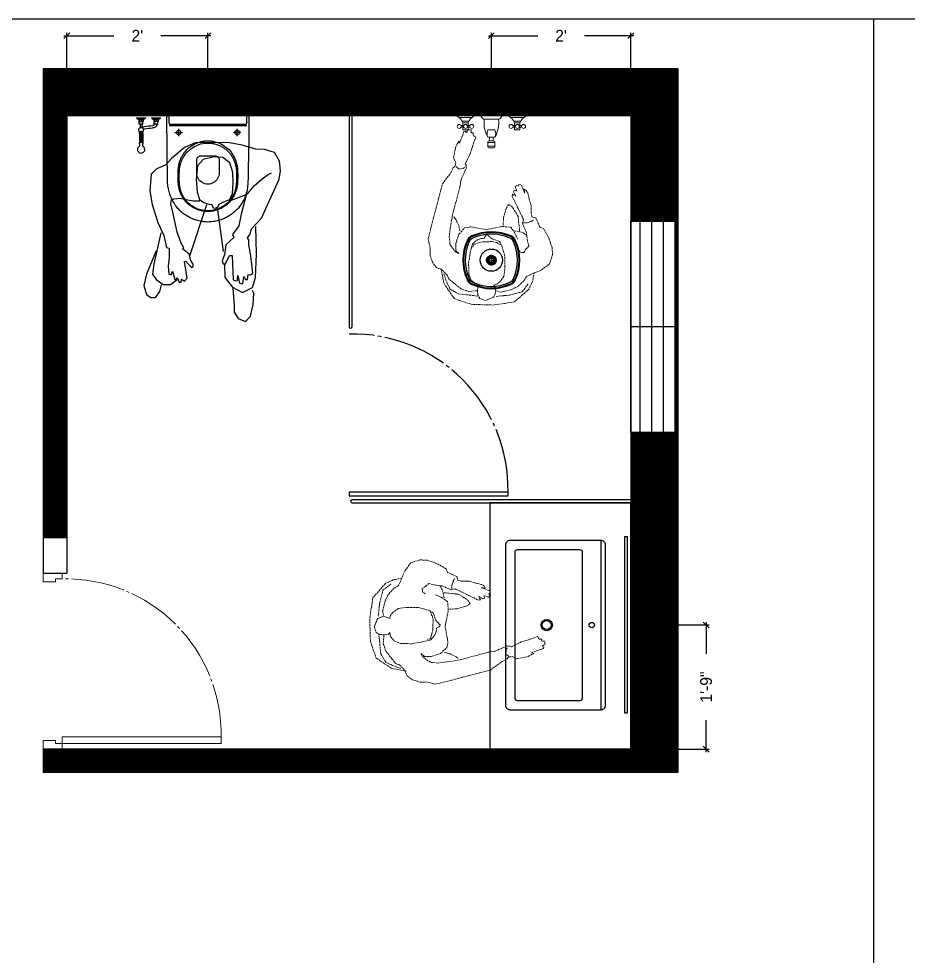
# Model space of a CAD drawing. Header units: inches. Extents: x -10949 to -5554, y -8625 to -6596.
# Drawn here: x -5931.4 to -5779.8, y -7713.1 to -7553.3 of the extents above; entities that cross this region are included whole.
import ezdxf

# ---------------------------------------------------------------- set-up
doc = ezdxf.new("R2010")
doc.units = ezdxf.units.IN
for name, pattern in [('A_Building Bedroom$0$JIS_08_11', [12.8, 11, -0.6, 0.6, -0.6]), ('ACAD_ISO02W100', [15, 12, -3]), ('CENTER2', [1.125, 0.75, -0.125, 0.125, -0.125])]:
    doc.linetypes.add(name, pattern=pattern)
for name, color, linetype, lineweight in [('col.', 31, 'Continuous', 0), ('door', 7, 'Continuous', 13), ('WALL', 23, 'Continuous', 15)]:
    doc.layers.add(name, color=color, linetype=linetype, lineweight=lineweight)
doc.layers.add('Edges', color=7, linetype='Continuous')
doc.layers.add('sanit acces', color=4, linetype='Continuous')
doc.styles.add('RomanS', font='stylu.ttf')
doc.dimstyles.new('SMALL', dxfattribs={"dimtxt": 2, "dimasz": 1, "dimexe": 0.5, "dimexo": 1, "dimgap": 3, "dimtad": 0, "dimdec": 0, "dimzin": 0, "dimdsep": 46, "dimlunit": 4, "dimtxsty": 'RomanS', "dimblk": 'OBLIQUE', "dimcen": 0, "dimdle": 0.5, "dimclrd": 256, "dimclre": 256, "dimclrt": 1, "dimadec": 0, "dimazin": 0, "dimtfac": 1, "dimtdec": 0, "dimtofl": 0, "dimtmove": 0, "dimatfit": 3, "dimfxl": 2, "dimtolj": 1, "dimtzin": 0, "dimlwd": -1, "dimlwe": -1, "dimarcsym": 0})

# ---------------------------------------------------------------- blocks, each defined once
blk = doc.blocks.new('BATHROOM DOOR')
at = {"color": 143, "true_color": 0x7aafdf}
for p, q in [((4588.39, 4503.01), (4587.76, 4503.01)), ((4587.76, 4503.01), (4587.76, 4475.91)), ((4588.39, 4475.91), (4588.39, 4503.01)), ((4587.76, 4475.91), (4588.39, 4475.91))]:
    blk.add_line(p, q, dxfattribs=at)
at = {"color": 143, "linetype": 'A_Building Bedroom$0$JIS_08_11', "true_color": 0x7aafdf}
blk.add_ellipse((4587.31, 4476.51), major_axis=(18.73, 18.73), ratio=1, start_param=0.765576, end_param=2.378789, dxfattribs=at)
blk = doc.blocks.new('D2')
blk.add_lwpolyline([(-1.16, 3.87), (-1.16, 36.39), (-2.52, 36.39), (-2.52, 3.87)], close=True)
for points in [[(-34.26, 2.52), (-34.84, 2.52), (-34.84, 3.87), (-36, 3.87), (-36, 0), (-34.26, 0), (-34.26, 2.52)], [(-1.74, 2.52), (-1.16, 2.52), (-1.16, 3.87), (0, 3.87), (0, 0), (-1.74, 0), (-1.74, 2.52)]]:
    blk.add_lwpolyline(points)
at = {"color": 8, "linetype": 'A_Building Bedroom$0$JIS_08_11'}
blk.add_arc((-3.06, 4.59), 31.78, 88.8643, 181.2946, dxfattribs=at)
blk = doc.blocks.new('R91')
at = {"color": 9, "linetype": 'ByBlock', "true_color": 0xbbbcbf}
for p, q in [((-440.8, 952.5), (-503.2, 916.9)), ((-372.4, 958.5), (-440.8, 952.5)), ((-312.9, 949.5), (-372.4, 958.5)), ((-33.6, 824.8), (-312.9, 949.5)), ((-503.2, 916.9), (-524, 845.6)), ((-339.7, 863.4), (-357.5, 896.1)), ((-524, 845.6), (-526.9, 783.2)), ((-315.9, 827.8), (-339.7, 863.4)), ((-265.4, 771.4), (-315.9, 827.8)), ((40.7, 753.5), (-33.6, 824.8)), ((-526.9, 783.2), (-553.7, 685.2)), ((-208.9, 723.9), (-265.4, 771.4)), ((222, 789.2), (25.9, 783.2)), ((85.3, 741.7), (40.7, 753.5)), ((103.2, 723.9), (85.3, 741.7)), ((233.9, 747.6), (156.7, 732.8)), ((388.5, 780.3), (222, 789.2)), ((358.8, 762.5), (233.9, 747.6)), ((370.7, 744.6), (358.8, 762.5)), ((367.7, 729.8), (370.7, 744.6)), ((459.8, 759.5), (388.5, 780.3)), ((495.5, 688.2), (459.8, 759.5)), ((501.4, 768.4), (480.6, 759.5)), ((581.7, 765.4), (501.4, 768.4)), ((664.9, 744.6), (581.7, 765.4)), ((703.5, 709), (664.9, 744.6)), ((-553.7, 685.2), (-571.5, 596.2)), ((-185.1, 667.4), (-208.9, 723.9)), ((-200, 714.9), (-63.3, 679.3)), ((-63.3, 679.3), (19.9, 661.5)), ((124, 732.8), (103.2, 723.9)), ((156.7, 732.8), (124, 732.8)), ((403.4, 723.9), (367.7, 729.8)), ((382.5, 697.1), (403.4, 709)), ((418.2, 694.2), (382.5, 697.1)), ((403.4, 709), (403.4, 723.9)), ((433.1, 691.2), (418.2, 694.2)), ((430.1, 667.4), (433.1, 691.2)), ((456.9, 616.9), (495.5, 688.2)), ((679.8, 658.5), (703.5, 709)), ((-360.5, 619.9), (-428.9, 599.1)), ((-286.2, 622.9), (-360.5, 619.9)), ((-208.9, 616.9), (-286.2, 622.9)), ((-167.3, 596.2), (-208.9, 616.9)), ((-161.4, 602.1), (-185.1, 667.4)), ((19.9, 661.5), (82.4, 616.9)), ((82.4, 616.9), (103.2, 625.9)), ((103.2, 625.9), (129.9, 599.1)), ((231, 614), (406.3, 622.9)), ((231, 596.2), (231, 614)), ((373.6, 655.6), (430.1, 667.4)), ((409.3, 652.6), (373.6, 655.6)), ((388.5, 563.5), (456.9, 616.9)), ((406.3, 622.9), (412.3, 637.7)), ((412.3, 637.7), (409.3, 652.6)), ((465.8, 619.9), (587.6, 628.8)), ((587.6, 628.8), (635.2, 628.8)), ((635.2, 628.8), (679.8, 658.5)), ((-571.5, 596.2), (-574.5, 358.6)), ((-467.5, 548.6), (-470.5, 486.3)), ((-428.9, 599.1), (-467.5, 548.6)), ((-149.5, 551.6), (-167.3, 596.2)), ((-134.6, 521.9), (-149.5, 551.6)), ((-93, 510), (204.2, 551.6)), ((129.9, 599.1), (156.7, 569.4)), ((156.7, 569.4), (228, 560.5)), ((228, 560.5), (269.6, 542.7)), ((290.4, 566.5), (231, 596.2)), ((269.6, 542.7), (290.4, 551.6)), ((290.4, 551.6), (290.4, 566.5)), ((293.4, 560.5), (388.5, 563.5)), ((-470.5, 486.3), (-452.6, 409.1)), ((-116.8, 516), (-134.6, 521.9)), ((-134.6, 468.5), (-107.9, 480.3)), ((-131.6, 456.6), (-134.6, 468.5)), ((-104.9, 498.2), (-116.8, 516)), ((-107.9, 480.3), (-104.9, 498.2)), ((-452.6, 409.1), (-408.1, 367.5)), ((-167.3, 382.3), (-146.5, 412)), ((-146.5, 412), (-131.6, 456.6)), ((-128.7, 432.8), (236.9, 311.1)), ((-574.5, 358.6), (-538.8, 275.4)), ((-408.1, 367.5), (-312.9, 358.6)), ((-312.9, 358.6), (-220.8, 364.5)), ((-220.8, 364.5), (-167.3, 382.3)), ((-176.2, 242.8), (-158.4, 334.8)), ((-158.4, 334.8), (-158.4, 385.3)), ((293.4, 337.8), (266.6, 320)), ((311.2, 337.8), (293.4, 337.8)), ((317.2, 325.9), (311.2, 337.8)), ((-538.8, 275.4), (-458.6, 183.4)), ((177.5, 269.5), (144.8, 251.7)), ((183.4, 260.6), (177.5, 269.5)), ((222, 308.1), (183.4, 260.6)), ((266.6, 320), (222, 308.1)), ((272.6, 284.3), (317.2, 325.9)), ((275.5, 275.4), (272.6, 284.3)), ((394.4, 293.3), (275.5, 275.4)), ((415.2, 275.4), (394.4, 293.3)), ((400.4, 254.6), (415.2, 275.4)), ((-173.3, 198.2), (-176.2, 242.8)), ((64.5, 222), (-78.1, 192.3)), ((144.8, 251.7), (64.5, 222)), ((343.9, 189.3), (403.4, 207.1)), ((388.5, 222), (421.2, 236.8)), ((406.3, 216), (388.5, 222)), ((421.2, 251.7), (400.4, 254.6)), ((403.4, 207.1), (406.3, 216)), ((406.3, 222), (442, 174.5)), ((421.2, 236.8), (421.2, 251.7)), ((-458.6, 183.4), (-414, 141.8)), ((-414, 141.8), (-384.3, 73.5)), ((-164.3, 183.4), (-173.3, 198.2)), ((-137.6, 177.4), (-164.3, 183.4)), ((-78.1, 192.3), (-137.6, 177.4)), ((88.3, 127), (174.5, 147.7)), ((174.5, 147.7), (180.4, 165.6)), ((180.4, 165.6), (245.8, 165.6)), ((245.8, 165.6), (308.2, 159.6)), ((308.2, 159.6), (364.7, 162.6)), ((370.7, 180.4), (343.9, 189.3)), ((364.7, 162.6), (370.7, 180.4)), ((442, 174.5), (442, 124)), ((-384.3, 73.5), (-348.6, 37.9)), ((-131.6, 43.8), (-3.8, 85.4)), ((-3.8, 85.4), (88.3, 127)), ((177.5, 85.4), (70.5, 109.1)), ((293.4, 58.7), (177.5, 85.4)), ((198.3, 73.5), (364.7, 5.2)), ((409.3, 79.4), (364.7, 49.7)), ((442, 124), (409.3, 79.4)), ((489.5, 100.2), (442, 112.1)), ((531.2, 67.6), (489.5, 100.2)), ((531.2, 34.9), (531.2, 67.6)), ((-348.6, 37.9), (-229.7, 29)), ((-229.7, 29), (-131.6, 43.8)), ((364.7, 49.7), (293.4, 58.7)), ((364.7, 5.2), (445, -15.6)), ((445, -15.6), (510.3, 5.2)), ((510.3, 5.2), (531.2, 34.9))]:
    blk.add_line(p, q, dxfattribs=at)
blk = doc.blocks.new('R95')
at = {"color": 0, "linetype": 'ByBlock'}
for p, q in [((-98.8, 714.9), (-136, 663.4)), ((-45.2, 731.4), (-98.8, 714.9)), ((-3.9, 729.4), (-45.2, 731.4)), ((49.7, 710.8), (-3.9, 729.4)), ((105.4, 679.9), (49.7, 710.8)), ((-136, 663.4), (-154.5, 616)), ((113.7, 659.3), (105.4, 679.9)), ((167.3, 634.6), (113.7, 659.3)), ((-199.9, 616), (-245.3, 595.4)), ((-148.3, 626.3), (-199.9, 616)), ((-154.5, 616), (-171, 581)), ((138.4, 585.1), (146.7, 607.8)), ((146.7, 607.8), (154.9, 624.2)), ((173.5, 611.9), (167.3, 634.6)), ((202.4, 607.8), (173.5, 611.9)), ((239.5, 607.8), (202.4, 607.8)), ((282.8, 595.4), (239.5, 607.8)), ((-245.3, 595.4), (-317.5, 512.9)), ((-278.3, 484.1), (-259.7, 556.2)), ((-259.7, 556.2), (-214.3, 591.3)), ((-195.8, 566.5), (-228.8, 531.5)), ((-171, 581), (-195.8, 566.5)), ((-32.8, 566.5), (-12.2, 578.9)), ((-30.7, 545.9), (-32.8, 566.5)), ((-16.3, 535.6), (-30.7, 545.9)), ((-12.2, 578.9), (4.3, 595.4)), ((4.3, 595.4), (35.3, 587.1)), ((35.3, 587.1), (62.1, 583)), ((62.1, 583), (82.7, 581)), ((82.7, 560.3), (68.3, 581)), ((82.7, 581), (136.4, 558.3)), ((93, 512.9), (82.7, 560.3)), ((91, 541.8), (175.5, 533.6)), ((136.4, 558.3), (157, 564.5)), ((138.4, 564.5), (138.4, 585.1)), ((157, 564.5), (220.9, 533.6)), ((311.7, 589.2), (282.8, 595.4)), ((357.1, 552.1), (309.6, 570.7)), ((309.6, 570.7), (332.3, 568.6)), ((326.1, 578.9), (311.7, 589.2)), ((332.3, 568.6), (326.1, 578.9)), ((359.1, 537.7), (357.1, 552.1)), ((-317.5, 512.9), (-336.1, 391.3)), ((-247.4, 492.3), (-261.8, 434.6)), ((-228.8, 531.5), (-247.4, 492.3)), ((82.7, 512.9), (41.5, 531.5)), ((113.7, 490.3), (82.7, 512.9)), ((117.8, 440.8), (113.7, 490.3)), ((175.5, 533.6), (229.2, 500.6)), ((220.9, 533.6), (293.1, 498.5)), ((229.2, 500.6), (243.6, 480)), ((303.5, 500.6), (293.1, 519.1)), ((293.1, 519.1), (317.9, 506.8)), ((293.1, 498.5), (303.5, 500.6)), ((317.9, 506.8), (328.2, 510.9)), ((328.2, 510.9), (322, 525.3)), ((322, 525.3), (348.8, 515)), ((348.8, 515), (355, 525.3)), ((350.9, 535.6), (359.1, 537.7)), ((355, 525.3), (350.9, 535.6)), ((-286.5, 405.8), (-278.3, 484.1)), ((-261.8, 434.6), (-255.6, 409.9)), ((-169, 451.1), (-202, 428.4)), ((-113.3, 457.3), (-169, 451.1)), ((-59.6, 457.3), (-113.3, 457.3)), ((2.3, 440.8), (-59.6, 457.3)), ((31.1, 426.4), (2.3, 440.8)), ((99.2, 348), (117.8, 440.8)), ((167.3, 449), (124, 447)), ((225.1, 465.5), (167.3, 449)), ((243.6, 480), (225.1, 465.5)), ((-336.1, 391.3), (-331.9, 261.5)), ((-288.6, 393.4), (-301, 368.7)), ((-270, 401.6), (-288.6, 393.4)), ((-251.5, 403.7), (-270, 401.6)), ((-226.7, 397.5), (-251.5, 403.7)), ((-220.5, 393.4), (-226.7, 397.5)), ((-216.4, 409.9), (-220.5, 393.4)), ((-202, 428.4), (-216.4, 409.9)), ((12.6, 432.6), (25, 407.8)), ((25, 407.8), (31.1, 381)), ((31.1, 381), (29.1, 358.4)), ((41.5, 393.4), (31.1, 426.4)), ((49.7, 376.9), (41.5, 393.4)), ((-301, 368.7), (-309.2, 343.9)), ((-309.2, 343.9), (-298.9, 313)), ((29.1, 329.5), (22.9, 304.8)), ((29.1, 358.4), (29.1, 329.5)), ((47.6, 317.1), (49.7, 337.7)), ((62.1, 364.5), (49.7, 376.9)), ((49.7, 337.7), (62.1, 343.9)), ((72.4, 354.2), (62.1, 364.5)), ((62.1, 343.9), (72.4, 354.2)), ((115.7, 259.4), (99.2, 348)), ((-298.9, 313), (-278.3, 300.6)), ((-278.3, 253.2), (-284.5, 300.6)), ((-278.3, 300.6), (-249.4, 298.6)), ((-253.5, 296.5), (-257.7, 249.1)), ((-249.4, 298.6), (-228.8, 300.6)), ((-228.8, 300.6), (-220.5, 313)), ((-220.5, 313), (-214.3, 286.2)), ((-214.3, 286.2), (-191.7, 261.5)), ((14.6, 278), (-1.9, 271.8)), ((22.9, 304.8), (14.6, 278)), ((16.7, 269.7), (37.3, 292.4)), ((37.3, 292.4), (47.6, 317.1)), ((633.5, 288.3), (579.9, 269.7)), ((643.8, 273.8), (633.5, 288.3)), ((658.3, 273.8), (643.8, 273.8)), ((658.3, 261.5), (658.3, 273.8)), ((-331.9, 261.5), (-298.9, 164.6)), ((-272.1, 189.3), (-278.3, 253.2)), ((-257.7, 249.1), (-243.2, 203.8)), ((-191.7, 261.5), (-158.6, 249.1)), ((-158.6, 249.1), (-92.6, 247.1)), ((-92.6, 247.1), (-32.8, 257.4)), ((-32.8, 257.4), (16.7, 269.7)), ((72.4, 191.4), (109.5, 224.4)), ((109.5, 224.4), (115.7, 259.4)), ((456.1, 234.7), (388, 203.8)), ((449.9, 189.3), (452, 218.2)), ((452, 218.2), (460.2, 224.4)), ((472.6, 232.6), (456.1, 234.7)), ((480.9, 228.5), (472.6, 232.6)), ((538.6, 257.4), (480.9, 228.5)), ((579.9, 269.7), (538.6, 257.4)), ((598.4, 195.5), (666.5, 220.3)), ((674.8, 261.5), (658.3, 261.5)), ((660.3, 232.6), (674.8, 245)), ((668.6, 228.5), (660.3, 232.6)), ((666.5, 220.3), (668.6, 228.5)), ((674.8, 245), (674.8, 261.5)), ((-298.9, 164.6), (-210.2, 104.8)), ((-243.2, 139.9), (-272.1, 189.3)), ((-243.2, 203.8), (-208.2, 160.5)), ((-32.8, 174.9), (-39, 191.4)), ((-39, 191.4), (-20.4, 172.8)), ((-10.1, 156.4), (-32.8, 174.9)), ((-20.4, 172.8), (18.8, 172.8)), ((18.8, 172.8), (72.4, 191.4)), ((93, 197.6), (128.1, 189.3)), ((128.1, 189.3), (163.2, 170.8)), ((163.2, 170.8), (175.5, 160.5)), ((346.8, 197.6), (183.8, 154.3)), ((388, 203.8), (346.8, 197.6)), ((464.4, 174.9), (449.9, 189.3)), ((456.1, 158.4), (466.4, 170.8)), ((466.4, 170.8), (487.1, 172.8)), ((487.1, 172.8), (513.9, 160.5)), ((513.9, 160.5), (577.8, 172.8)), ((577.8, 172.8), (610.8, 191.4)), ((610.8, 191.4), (598.4, 195.5)), ((-204, 121.3), (-243.2, 139.9)), ((-208.2, 160.5), (-183.4, 131.6)), ((-156.6, 104.8), (-204, 121.3)), ((-183.4, 131.6), (-164.8, 125.4)), ((-164.8, 125.4), (-133.9, 94.5)), ((14.6, 139.9), (-10.1, 156.4)), ((60, 135.7), (14.6, 139.9)), ((109.5, 141.9), (60, 135.7)), ((183.8, 154.3), (109.5, 141.9)), ((363.3, 96.6), (427.2, 144)), ((427.2, 144), (456.1, 158.4)), ((-210.2, 104.8), (-125.6, 88.3)), ((-133.9, 94.5), (-119.5, 61.5)), ((-119.5, 61.5), (-88.5, 38.9)), ((121.9, 32.7), (363.3, 96.6)), ((-88.5, 38.9), (-45.2, 24.4)), ((-45.2, 24.4), (-8.1, 26.5)), ((-8.1, 26.5), (43.5, 14.1)), ((43.5, 14.1), (121.9, 32.7))]:
    blk.add_line(p, q, dxfattribs=at)
blk = doc.blocks.new('Faucet - Bathroom front')
at = {"color": 250}
for p, q in [((-0.5, 4.25), (0.5, 4.25)), ((0.5, 3.75), (-0.5, 3.75)), ((-0.5, 3), (0.5, 3)), ((-0.25, 3), (-0.25, 3.5)), ((0.25, 3.5), (0.25, 3)), ((-4, 1.625), (-4.25, 1.625)), ((-4, 1.375), (-4.25, 1.375)), ((-3.25, 1.625), (-3, 1.625)), ((-3.25, 1.375), (-3, 1.375)), ((0.5, 2), (-0.5, 2)), ((3.25, 1.625), (3, 1.625)), ((3.25, 1.375), (3, 1.375)), ((4, 1.625), (4.25, 1.625)), ((4, 1.375), (4.25, 1.375)), ((-5, 0), (-2.25, 0)), ((-4.5087, 0.25), (-2.7408, 0.25)), ((-3.1442, 0.75), (-4.0979, 0.75)), ((-1.5, 0), (1.5, 0)), ((-1, 0.5), (1, 0.5)), ((2.25, 0), (5, 0)), ((2.7413, 0.25), (4.5092, 0.25)), ((4.1058, 0.75), (3.1521, 0.75))]:
    blk.add_line(p, q, dxfattribs=at)
for points in [[(-0.5, 3.75), (-0.5, 4.25)], [(-0.25, 4.5), (0.25, 4.5)], [(0.5, 4.25), (0.5, 3.75)], [(0.25, 3.5), (-0.25, 3.5)]]:
    blk.add_lwpolyline(points, dxfattribs=at)
for points in [[(-4, 1), (-4, 2), (-3.25, 2), (-3.25, 1)], [(3.25, 1), (3.25, 2), (4, 2), (4, 1)]]:
    blk.add_lwpolyline(points, close=True, dxfattribs=at)
for centre in [(-4.5, 1.5), (-3.625, 1.5), (-2.75, 1.5), (2.75, 1.5), (3.625, 1.5), (4.5, 1.5)]:
    blk.add_circle(centre, 0.2795, dxfattribs=at)
for centre, radius, start, end in [((-0.2575, 4.2575), 0.2426, 88.22243, 181.7776), ((0.2575, 4.2575), 0.2426, 358.2224, 91.77757), ((3, 1), 4.0311, 150.2551, 187.125), ((0.6413, 2.5), 1.246, 156.3417, 203.6583), ((-0.2575, 3.7425), 0.2426, 178.2224, 271.7776), ((0.2575, 3.7425), 0.2426, 268.2224, 1.777565), ((-3, 1), 4.0311, 352.875, 29.74488), ((-0.6413, 2.5), 1.246, 336.3417, 23.65835), ((-5.375, 1.375), 1.4252, 285.2551, 344.7449), ((-1.875, 1.375), 1.4252, 195.2551, 254.7449), ((-0.7962, -0.2038), 0.7327, 106.1502, 163.8498), ((0.7962, -0.2038), 0.7327, 16.1502, 73.84979), ((1.875, 1.375), 1.4252, 285.2551, 344.7449), ((5.375, 1.375), 1.4252, 195.2551, 254.7449)]:
    blk.add_arc(centre, radius, start, end, dxfattribs=at)
blk = doc.blocks.new('20')
at = {"linetype": 'CENTER2'}
for p, q in [((20336.5, 17141.7), (20296.5, 17141.7)), ((20316.5, 17161.7), (20316.5, 17121.7))]:
    blk.add_line(p, q, dxfattribs=at)
at = {"linetype": 'Continuous'}
for p, q in [((20307.3, 17155.2), (20302.8, 17153.4)), ((20304.5, 17146.2), (20304.5, 17147.5)), ((20304.5, 17146.2), (20304.5, 17137.3)), ((20304.5, 17136), (20304.5, 17137.3)), ((20307.3, 17155.2), (20313.6, 17157.8)), ((20318, 17159.7), (20313.6, 17157.8)), ((20325.8, 17128.3), (20330.3, 17130.1)), ((20328.5, 17147.5), (20328.5, 17146.2)), ((20328.5, 17137.3), (20328.5, 17146.2)), ((20328.5, 17137.3), (20328.5, 17136)), ((20315.1, 17123.8), (20319.5, 17125.7)), ((20319.5, 17125.7), (20325.8, 17128.3))]:
    blk.add_line(p, q, dxfattribs=at)
for radius in [43.2, 18.5, 10.6, 9.32]:
    blk.add_circle((20316.5, 17141.7), radius, dxfattribs=at)
for centre, radius, start, end in [((20316.5, 17068.9), 183.5, 65.7429, 114.2555), ((20316.5, 17070.2), 179.3, 65.9155, 114.0846), ((20316.5, 17073.6), 169.8, 66.0504, 113.9499), ((20389.4, 17141.7), 183.5, 155.7431, 204.2554), ((20388.1, 17141.7), 179.3, 155.9156, 204.0844), ((20384.6, 17141.7), 169.8, 156.0462, 203.9541), ((20250.9, 17207.4), 30.4, 108.64, 161.3731), ((20252.5, 17205.8), 29.5, 107.9494, 162.0514), ((20255.7, 17202.6), 27.4, 107.1836, 162.814), ((20377.4, 17202.6), 27.4, 17.1884, 72.8085), ((20380.6, 17205.8), 29.5, 17.9496, 72.0505), ((20382.3, 17207.5), 30.3, 18.5617, 71.4379), ((20248.5, 17141.7), 169.8, 336.0461, 23.954), ((20245, 17141.7), 179.3, 335.9155, 24.0845), ((20243.7, 17141.7), 183.5, 335.7447, 24.2565), ((20316.5, 17141.7), 18, 136.0565, 268.6411), ((20316.5, 17141.7), 18, 136.0565, 268.9435), ((20316.5, 17141.7), 16.4, 124.5731, 280.4269), ((20308.7, 17149), 7.29, 134.2179, 143.1195), ((20316.5, 17141.7), 18, 88.9435, 136.0565), ((20316.5, 17141.7), 13.3, 25.5438, 154.4562), ((20316.5, 17141.7), 13.3, 205.5438, 334.4562), ((20316.5, 17141.7), 16.4, 304.5731, 100.4269), ((20316.5, 17141.7), 18, 316.0565, 88.9435), ((20317, 17153), 6.74, 81.5149, 91.1477), ((20324.4, 17134.5), 7.29, 314.2179, 323.1195), ((20316.1, 17130.5), 6.74, 261.5141, 271.147), ((20316.5, 17141.7), 18, 268.9435, 316.0565), ((20250.9, 17076.1), 30.4, 198.6493, 251.3514), ((20252.9, 17078.1), 30.1, 198.4913, 251.509), ((20255.7, 17080.9), 27.4, 197.1892, 252.8119), ((20377.4, 17080.9), 27.4, 287.1823, 342.8172), ((20380.7, 17077.6), 29.4, 287.8792, 342.1204), ((20382.3, 17076), 30.3, 288.5612, 341.4243), ((20316.5, 17214.6), 183.5, 245.7453, 294.2564), ((20316.5, 17213.3), 179.3, 245.9156, 294.0845), ((20316.5, 17209.9), 169.8, 246.0502, 293.9498)]:
    blk.add_arc(centre, radius, start, end, dxfattribs=at)
blk = doc.blocks.new('BASIN23')
at = {"color": 252}
blk.add_line((4619.05, 4552.68), (4590.2, 4552.68), dxfattribs=at)
for points in [[(4618.28, 4553.45), (4590.97, 4553.45, 0.414214), (4590.2, 4552.68), (4590.2, 4537.16, 0.414214), (4590.97, 4536.39), (4618.28, 4536.39, 0.414214), (4619.05, 4537.16), (4619.05, 4552.68, 0.414214)], [(4617.07, 4549.53), (4592.18, 4549.53, 0.414214), (4591.79, 4549.14), (4591.79, 4538.37, 0.414214), (4592.18, 4537.98), (4617.07, 4537.98, 0.414214), (4617.46, 4538.37), (4617.46, 4549.14, 0.414214)]]:
    blk.add_lwpolyline(points, format="xyb", close=True, dxfattribs=at)
for centre, radius in [((4604.62, 4551.1), 0.455), ((4604.62, 4543.42), 0.971), ((4604.62, 4543.42), 0.777)]:
    blk.add_circle(centre, radius, dxfattribs=at)
blk = doc.blocks.new('_Oblique')
at = {"color": 0, "linetype": 'ByBlock', "lineweight": -2}
blk.add_line((-0.5, -0.5), (0.5, 0.5), dxfattribs=at)
blk = doc.blocks.new('*D132')
at = {"transparency": 16777216}
for p, q in [((-5923.24, -7568.8), (-5923.24, -7555.66)), ((-5899.18, -7568.8), (-5899.18, -7555.66)), ((-5923.74, -7556.16), (-5915.2, -7556.16)), ((-5898.68, -7556.16), (-5907.22, -7556.16))]:
    blk.add_line(p, q, dxfattribs=at)
at = {"layer": 'Defpoints', "color": 0, "transparency": 16777216}
for p in [(-5899.18, -7556.16), (-5923.24, -7569.8), (-5899.18, -7569.8)]:
    blk.add_point(p, dxfattribs=at)
at = {"transparency": 16777216, "rotation": 180}
blk.add_blockref('_Oblique', (-5923.24, -7556.16), dxfattribs=at)
at = {"transparency": 16777216}
blk.add_blockref('_Oblique', (-5899.18, -7556.16), dxfattribs=at)
at = {"color": 1, "transparency": 16777216, "insert": (-5911.21, -7556.16), "char_height": 2, "attachment_point": 5, "style": 'RomanS'}
blk.add_mtext("\\A1;2'", dxfattribs=at)
blk = doc.blocks.new('*D133')
at = {"transparency": 16777216}
for p, q in [((-5850.87, -7568.8), (-5850.87, -7555.66)), ((-5827.12, -7568.8), (-5827.12, -7555.66)), ((-5851.37, -7556.16), (-5842.98, -7556.16)), ((-5826.62, -7556.16), (-5835.01, -7556.16))]:
    blk.add_line(p, q, dxfattribs=at)
at = {"layer": 'Defpoints', "color": 0, "transparency": 16777216}
for p in [(-5850.87, -7556.16), (-5850.87, -7569.8), (-5827.12, -7569.8)]:
    blk.add_point(p, dxfattribs=at)
at = {"transparency": 16777216, "rotation": 180}
blk.add_blockref('_Oblique', (-5850.87, -7556.16), dxfattribs=at)
at = {"transparency": 16777216}
blk.add_blockref('_Oblique', (-5827.12, -7556.16), dxfattribs=at)
at = {"color": 1, "transparency": 16777216, "insert": (-5839, -7556.16), "char_height": 2, "attachment_point": 5, "style": 'RomanS'}
blk.add_mtext("\\A1;2'", dxfattribs=at)
blk = doc.blocks.new('*D134')
at = {"transparency": 16777216}
for p, q in [((-5826.91, -7656.63), (-5813.77, -7656.63)), ((-5814.27, -7656.13), (-5814.27, -7661.58)), ((-5814.27, -7678.3), (-5814.27, -7672.85)), ((-5826.12, -7677.8), (-5813.77, -7677.8))]:
    blk.add_line(p, q, dxfattribs=at)
at = {"layer": 'Defpoints', "color": 0, "transparency": 16777216}
for p in [(-5827.91, -7656.63), (-5814.27, -7656.63), (-5827.12, -7677.8)]:
    blk.add_point(p, dxfattribs=at)
at = {"transparency": 16777216}
for p, rotation in [((-5814.27, -7656.63), 90), ((-5814.27, -7677.8), 270)]:
    blk.add_blockref('_Oblique', p, dxfattribs=dict(at, rotation=rotation))
at = {"color": 1, "transparency": 16777216, "insert": (-5814.27, -7667.22), "char_height": 2, "attachment_point": 5, "rotation": 90, "style": 'RomanS'}
blk.add_mtext('\\A1;1\'-9"', dxfattribs=at)
blk = doc.blocks.new('wall handshower (top)')
at = {"color": 0}
for p, q in [((29.5, 0), (-29.5, 0)), ((-29.5, 0), (-29.5, -2.7)), ((29.5, 0), (29.5, -2.7)), ((129.5, 0), (70.5, 0)), ((70.5, 0), (70.5, -2.7)), ((129.5, 0), (129.5, -2.7)), ((-27.3, -4), (27.3, -4)), ((-21.5, -10.1), (0, -10.1)), ((-14.1, -10.1), (-14.1, -24.7)), ((-12, -42.7), (-12, -25.9)), ((-12, -25.9), (-0.1, -25.9)), ((-12, -42.7), (11.8, -42.7)), ((-6, -25.9), (-6, -10.1)), ((11.8, -25.9), (-0.1, -25.9)), ((21.5, -10.1), (0, -10.1)), ((5.9, -25.9), (5.9, -10.1)), ((11.8, -42.7), (11.8, -25.9)), ((14, -10.1), (14, -24.7)), ((72.7, -4), (127.3, -4)), ((78.5, -10.1), (100, -10.1)), ((85.9, -10.1), (85.9, -24.7)), ((88, -42.7), (88, -25.9)), ((88, -25.9), (99.9, -25.9)), ((88, -42.7), (111.8, -42.7)), ((94, -25.9), (94, -10.1)), ((94.8, -45.5), (94.8, -67.4)), ((111.8, -25.9), (99.9, -25.9)), ((121.5, -10.1), (100, -10.1)), ((105.1, -45.5), (105.1, -67.7)), ((105.9, -25.9), (105.9, -10.1)), ((111.8, -42.7), (111.8, -25.9)), ((114, -10.1), (114, -24.7)), ((88, -101), (88, -95.2)), ((88, -108.4), (88, -165.2)), ((88.6, -107.2), (88.6, -164.5)), ((89.5, -105.8), (89.5, -163.6)), ((90.7, -104.4), (90.7, -162.5)), ((92.2, -103.2), (92.2, -161.5)), ((93.8, -102.1), (93.8, -160.7)), ((95.7, -101.4), (95.7, -160)), ((97.7, -100.9), (97.7, -159.6)), ((99.7, -100.8), (99.7, -159.5)), ((101.7, -101), (101.7, -159.7)), ((103.7, -101.5), (103.7, -160.1)), ((105.5, -102.3), (105.5, -160.8)), ((107.1, -103.3), (107.1, -161.6)), ((108.5, -104.5), (108.5, -162.6)), ((109.6, -105.8), (109.6, -163.6)), ((110.4, -107), (110.4, -164.4)), ((110.9, -107.8), (110.9, -164.9)), ((111.1, -101), (111.1, -95.2)), ((111.1, -108.4), (111.1, -165.2))]:
    blk.add_line(p, q, dxfattribs=at)
for centre, radius, start, end in [((-27.4, -1.6), 2.41, 207.91788, 271.97177), ((-15, 2), 13.8, 205.78965, 241.65642), ((-10.4, -20.2), 5.86, 230.07929, 254.09241), ((16.8, -40.9), 24.5, 184.30109, 218.58505), ((22.3, -35.7), 32.1, 219.66968, 269.63365), ((22, -37.7), 15.3, 199.05037, 270.60848), ((10.2, -20.2), 5.86, 285.90759, 309.92071), ((15, 2), 13.8, 298.34358, 334.21035), ((-21.2, -678.9), 627.4, 81.06025, 86.04027), ((27.4, -1.6), 2.41, 268.02823, 332.08212), ((72.6, -1.6), 2.41, 207.91788, 271.97177), ((85, 2), 13.8, 205.78965, 241.65642), ((71.4, -103.7), 44.8, 58.5932, 83.7686), ((89.6, -20.2), 5.86, 230.07929, 254.09241), ((99.9, -36.8), 10, 215.7762, 324.2238), ((110.2, -20.2), 5.86, 285.90759, 309.92071), ((115, 2), 13.8, 298.34358, 334.21035), ((127.4, -1.6), 2.41, 268.02823, 332.08212), ((-119, -1558.6), 1497.4, 82.50725, 84.59327), ((73.1, -100.5), 26.8, 64.08238, 83.22663), ((115.2, -81.1), 30.7, 168.40043, 207.22729), ((99.5, -83.4), 16.7, 30.51062, 149.48938), ((90.1, -104.7), 2.8, 137.30645, 222.69355), ((89.2, -101.9), 1.5, 143.14409, 216.85591), ((89.2, -107.5), 1.5, 143.14409, 216.85591), ((99.6, -108.5), 17.6, 49.01472, 130.98528), ((99.6, -109.9), 14.6, 37.5398, 142.4602), ((99.6, -110.3), 13.8, 33.13706, 146.86294), ((99.6, -112.3), 12.9, 26.35513, 153.64487), ((99.6, -113.4), 12.6, 23.43682, 156.56318), ((83.8, -81.1), 30.7, 332.77271, 11.59957), ((109.9, -101.9), 1.5, 323.14409, 36.85591), ((109.1, -104.7), 2.8, 317.30645, 42.69355), ((109.9, -107.5), 1.5, 323.14409, 36.85591), ((72.4, -182), 17, 302.64813, 343.71205), ((90.1, -168.9), 2.8, 137.30645, 222.69355), ((89.2, -166.1), 1.5, 143.14409, 216.85591), ((89.2, -171.7), 1.5, 143.14409, 216.85591), ((99.6, -174.1), 14.6, 37.5398, 142.4602), ((99.6, -174.6), 13.8, 33.13706, 146.86294), ((99.6, -176.5), 12.9, 26.35513, 153.64487), ((99.6, -177.6), 12.6, 23.43682, 156.56318), ((41.8, -182.1), 47.1, 354.37474, 11.64294), ((157.3, -182.1), 47.1, 168.35706, 185.62526), ((126.7, -182), 17, 196.28795, 237.35187), ((109.9, -166.1), 1.5, 323.14409, 36.85591), ((109.1, -168.9), 2.8, 317.30645, 42.69355), ((109.9, -171.7), 1.5, 323.14409, 36.85591), ((119.7, -215.3), 42.7, 153.51235, 181.25169), ((99.5, -216.6), 22.5, 179.13511, 0.86489), ((79.4, -215.3), 42.7, 358.74831, 26.48765)]:
    blk.add_arc(centre, radius, start, end, dxfattribs=at)
blk = doc.blocks.new('Duravit Wall Hung Toilet pl')
at = {"layer": 'Edges'}
for p, q in [((0.4975, 0.5127), (0.4977, 0.5136)), ((0.4975, 0.5118), (0.4975, 0.5127)), ((0.5001, 0.2238), (0.4975, 0.5118)), ((0.4977, 0.5136), (0.498, 0.5144)), ((0.498, 0.5144), (0.4984, 0.5153)), ((0.4984, 0.5153), (0.4989, 0.516)), ((0.4989, 0.516), (0.4995, 0.5167)), ((0.4995, 0.5167), (0.5002, 0.5173)), ((0.5002, 0.5173), (0.501, 0.5178)), ((0.501, 0.5178), (0.5018, 0.5183)), ((0.5018, 0.5183), (0.5027, 0.5186)), ((0.5027, 0.5186), (0.5036, 0.5187)), ((0.5036, 0.5187), (0.5045, 0.5188)), ((0.5045, 0.5188), (0.5074, 0.5188)), ((0.5074, 0.4888), (0.5074, 0.5188)), ((0.5074, 0.5188), (0.8527, 0.5188)), ((0.8527, 0.4888), (0.8527, 0.5188)), ((0.8527, 0.5188), (0.8556, 0.5188)), ((0.8556, 0.5188), (0.8565, 0.5187)), ((0.8565, 0.5187), (0.8574, 0.5186)), ((0.8574, 0.5186), (0.8583, 0.5183)), ((0.8583, 0.5183), (0.8591, 0.5178)), ((0.8591, 0.5178), (0.8599, 0.5173)), ((0.8599, 0.5173), (0.8606, 0.5167)), ((0.8606, 0.5167), (0.8612, 0.516)), ((0.8612, 0.516), (0.8617, 0.5153)), ((0.8617, 0.5153), (0.8621, 0.5144)), ((0.8621, 0.5144), (0.8624, 0.5136)), ((0.8624, 0.5136), (0.8626, 0.5127)), ((0.8626, 0.5127), (0.8626, 0.5118)), ((0.5075, 0.4875), (0.5074, 0.4888)), ((0.8527, 0.4738), (0.5074, 0.4738)), ((0.5078, 0.4862), (0.5075, 0.4875)), ((0.5082, 0.485), (0.5078, 0.4862)), ((0.5088, 0.4838), (0.5082, 0.485)), ((0.5095, 0.4827), (0.5088, 0.4838)), ((0.5104, 0.4817), (0.5095, 0.4827)), ((0.5113, 0.4809), (0.5104, 0.4817)), ((0.5124, 0.4801), (0.5113, 0.4809)), ((0.5136, 0.4796), (0.5124, 0.4801)), ((0.5148, 0.4791), (0.5136, 0.4796)), ((0.5161, 0.4789), (0.5148, 0.4791)), ((0.5174, 0.4788), (0.5161, 0.4789)), ((0.8427, 0.4788), (0.5174, 0.4788)), ((0.5501, 0.4538), (0.5501, 0.4608)), ((0.8101, 0.4538), (0.8101, 0.4608)), ((0.844, 0.4789), (0.8427, 0.4788)), ((0.8453, 0.4791), (0.844, 0.4789)), ((0.8465, 0.4796), (0.8453, 0.4791)), ((0.8477, 0.4801), (0.8465, 0.4796)), ((0.8488, 0.4809), (0.8477, 0.4801)), ((0.8498, 0.4817), (0.8488, 0.4809)), ((0.8506, 0.4827), (0.8498, 0.4817)), ((0.8513, 0.4838), (0.8506, 0.4827)), ((0.8519, 0.485), (0.8513, 0.4838)), ((0.8523, 0.4862), (0.8519, 0.485)), ((0.8526, 0.4875), (0.8523, 0.4862)), ((0.8527, 0.4888), (0.8526, 0.4875)), ((0.5331, 0.4438), (0.5401, 0.4438)), ((0.5401, 0.4438), (0.5404, 0.4464)), ((0.5404, 0.4412), (0.5401, 0.4438)), ((0.5401, 0.4438), (0.5501, 0.4438)), ((0.5404, 0.4464), (0.5414, 0.4488)), ((0.5414, 0.4388), (0.5404, 0.4412)), ((0.5414, 0.4488), (0.543, 0.4509)), ((0.543, 0.4367), (0.5414, 0.4388)), ((0.543, 0.4509), (0.5451, 0.4525)), ((0.5451, 0.4351), (0.543, 0.4367)), ((0.5451, 0.4525), (0.5475, 0.4535)), ((0.5475, 0.4341), (0.5451, 0.4351)), ((0.5475, 0.4535), (0.5501, 0.4538)), ((0.5501, 0.4338), (0.5475, 0.4341)), ((0.5501, 0.4538), (0.5526, 0.4535)), ((0.5501, 0.4438), (0.5501, 0.4538)), ((0.5501, 0.4438), (0.5601, 0.4438)), ((0.5501, 0.4338), (0.5501, 0.4438)), ((0.5526, 0.4341), (0.5501, 0.4338)), ((0.5501, 0.4268), (0.5501, 0.4338)), ((0.5526, 0.4535), (0.5551, 0.4525)), ((0.5551, 0.4351), (0.5526, 0.4341)), ((0.5551, 0.4525), (0.5571, 0.4509)), ((0.5571, 0.4367), (0.5551, 0.4351)), ((0.5571, 0.4509), (0.5587, 0.4488)), ((0.5587, 0.4388), (0.5571, 0.4367)), ((0.5587, 0.4488), (0.5597, 0.4464)), ((0.5597, 0.4412), (0.5587, 0.4388)), ((0.5597, 0.4464), (0.5601, 0.4438)), ((0.5601, 0.4438), (0.5597, 0.4412)), ((0.5601, 0.4438), (0.5671, 0.4438)), ((0.8001, 0.4438), (0.7931, 0.4438)), ((0.8001, 0.4438), (0.8004, 0.4464)), ((0.8101, 0.4438), (0.8001, 0.4438)), ((0.8004, 0.4412), (0.8001, 0.4438)), ((0.8004, 0.4464), (0.8014, 0.4488)), ((0.8014, 0.4388), (0.8004, 0.4412)), ((0.8014, 0.4488), (0.803, 0.4509)), ((0.803, 0.4367), (0.8014, 0.4388)), ((0.803, 0.4509), (0.8051, 0.4525)), ((0.8051, 0.4351), (0.803, 0.4367)), ((0.8051, 0.4525), (0.8075, 0.4535)), ((0.8075, 0.4341), (0.8051, 0.4351)), ((0.8075, 0.4535), (0.8101, 0.4538)), ((0.8101, 0.4338), (0.8075, 0.4341)), ((0.8101, 0.4538), (0.8126, 0.4535)), ((0.8101, 0.4438), (0.8101, 0.4538)), ((0.8201, 0.4438), (0.8101, 0.4438)), ((0.8101, 0.4338), (0.8101, 0.4438)), ((0.8126, 0.4341), (0.8101, 0.4338)), ((0.8101, 0.4268), (0.8101, 0.4338)), ((0.8126, 0.4535), (0.8151, 0.4525)), ((0.8151, 0.4351), (0.8126, 0.4341)), ((0.8151, 0.4525), (0.8171, 0.4509)), ((0.8171, 0.4367), (0.8151, 0.4351)), ((0.8171, 0.4509), (0.8187, 0.4488)), ((0.8187, 0.4388), (0.8171, 0.4367)), ((0.8187, 0.4488), (0.8197, 0.4464)), ((0.8197, 0.4412), (0.8187, 0.4388)), ((0.8197, 0.4464), (0.8201, 0.4438)), ((0.8201, 0.4438), (0.8197, 0.4412)), ((0.8271, 0.4438), (0.8201, 0.4438))]:
    blk.add_line(p, q, dxfattribs=at)
for points in [[(0.8626, 0.5118), (0.8616, 0.4157), (0.8606, 0.3413), (0.8595, 0.2857), (0.8583, 0.2458), (0.857, 0.2184), (0.8556, 0.2007), (0.8541, 0.1894), (0.8525, 0.1816), (0.8507, 0.1747), (0.8488, 0.1682), (0.8467, 0.1621), (0.8445, 0.1562), (0.8422, 0.1506), (0.8397, 0.1451), (0.837, 0.1399), (0.8342, 0.1348), (0.8312, 0.1298), (0.828, 0.1249), (0.8247, 0.1201), (0.8212, 0.1155), (0.8176, 0.1109), (0.8139, 0.1065), (0.8099, 0.1021), (0.8059, 0.098), (0.8017, 0.0939), (0.7974, 0.09), (0.793, 0.0862), (0.7884, 0.0826), (0.7837, 0.0791), (0.7789, 0.0758), (0.774, 0.0727), (0.769, 0.0697), (0.7639, 0.0668), (0.7588, 0.0642), (0.7535, 0.0617), (0.7482, 0.0594), (0.7427, 0.0572), (0.7373, 0.0553), (0.7317, 0.0535), (0.7261, 0.0519), (0.7205, 0.0505), (0.7148, 0.0493), (0.709, 0.0482), (0.7033, 0.0474), (0.6975, 0.0467), (0.6917, 0.0462), (0.6859, 0.0459), (0.6801, 0.0458), (0.6742, 0.0459), (0.6684, 0.0462), (0.6626, 0.0467), (0.6568, 0.0474), (0.6511, 0.0482), (0.6453, 0.0493), (0.6396, 0.0505), (0.634, 0.0519), (0.6284, 0.0535), (0.6229, 0.0553), (0.6174, 0.0572), (0.612, 0.0594), (0.6066, 0.0617), (0.6014, 0.0642), (0.5962, 0.0668), (0.5911, 0.0697), (0.5861, 0.0727), (0.5812, 0.0758), (0.5764, 0.0791), (0.5717, 0.0826), (0.5672, 0.0862), (0.5627, 0.09), (0.5584, 0.0939), (0.5542, 0.098), (0.5502, 0.1022), (0.5462, 0.1065), (0.5424, 0.1111), (0.5387, 0.1159), (0.535, 0.121), (0.5315, 0.1265), (0.5279, 0.1322), (0.5244, 0.1384), (0.521, 0.1451), (0.5176, 0.1524), (0.5143, 0.1607), (0.5111, 0.17), (0.508, 0.1808), (0.5052, 0.1932), (0.5025, 0.2074), (0.5001, 0.2238)], [(0.6801, 0.0908), (0.6679, 0.0926), (0.6573, 0.0946), (0.648, 0.0968), (0.64, 0.0991), (0.633, 0.1015), (0.6269, 0.104), (0.6215, 0.1066), (0.6165, 0.1092), (0.6119, 0.1118), (0.6076, 0.1144), (0.6036, 0.1171), (0.5998, 0.1199), (0.5962, 0.1227), (0.5929, 0.1256), (0.5896, 0.1285), (0.5865, 0.1316), (0.5835, 0.1347), (0.5807, 0.1379), (0.5779, 0.1413), (0.5752, 0.1447), (0.5727, 0.1482), (0.5702, 0.1518), (0.5679, 0.1555), (0.5657, 0.1592), (0.5637, 0.1631), (0.5618, 0.1669), (0.5599, 0.1709), (0.5583, 0.1749), (0.5567, 0.1789), (0.5553, 0.183), (0.5541, 0.1872), (0.5529, 0.1914), (0.5519, 0.1956), (0.5511, 0.1999), (0.5503, 0.2043), (0.5497, 0.2087), (0.5492, 0.2133), (0.5487, 0.218), (0.5484, 0.2229), (0.5481, 0.2279), (0.5479, 0.2332), (0.5477, 0.2385), (0.5476, 0.244), (0.5476, 0.2496), (0.5476, 0.2551), (0.5477, 0.2606), (0.5479, 0.266), (0.5481, 0.2712), (0.5484, 0.2763), (0.5487, 0.2811), (0.5492, 0.2858), (0.5497, 0.2904), (0.5503, 0.2949), (0.5511, 0.2992), (0.5519, 0.3035), (0.5529, 0.3078), (0.5541, 0.3119), (0.5553, 0.3161), (0.5567, 0.3202), (0.5583, 0.3242), (0.5599, 0.3283), (0.5618, 0.3322), (0.5637, 0.3361), (0.5657, 0.3399), (0.5679, 0.3436), (0.5702, 0.3473), (0.5727, 0.3509), (0.5752, 0.3544), (0.5779, 0.3578), (0.5807, 0.3612), (0.5835, 0.3644), (0.5865, 0.3676), (0.5896, 0.3706), (0.5928, 0.3736), (0.5961, 0.3764), (0.5995, 0.3791), (0.6029, 0.3817), (0.6065, 0.3842), (0.6101, 0.3866), (0.6138, 0.3888), (0.6176, 0.391), (0.6215, 0.393), (0.6254, 0.3949), (0.6293, 0.3966), (0.6334, 0.3982), (0.6375, 0.3997), (0.6416, 0.401), (0.6458, 0.4022), (0.65, 0.4033), (0.6542, 0.4042), (0.6585, 0.405), (0.6628, 0.4057), (0.6671, 0.4062), (0.6714, 0.4065), (0.6757, 0.4067), (0.6801, 0.4068), (0.6844, 0.4067), (0.6888, 0.4065), (0.6932, 0.4061), (0.6977, 0.4055), (0.7023, 0.4047), (0.7071, 0.4037), (0.712, 0.4025), (0.7171, 0.4011), (0.7224, 0.3994), (0.728, 0.3973), (0.7341, 0.3947), (0.7407, 0.3914), (0.748, 0.3873), (0.756, 0.3822), (0.7648, 0.3761), (0.7747, 0.3687)], [(0.7711, 0.132), (0.7617, 0.1249), (0.7531, 0.119), (0.7454, 0.1141), (0.7384, 0.1101), (0.7321, 0.1069), (0.7262, 0.1044), (0.7208, 0.1024), (0.7157, 0.1008), (0.7108, 0.0994), (0.7061, 0.0982), (0.7015, 0.0973), (0.697, 0.0965), (0.6927, 0.096), (0.6884, 0.0956), (0.6842, 0.0953), (0.6801, 0.0953), (0.6759, 0.0953), (0.6717, 0.0956), (0.6675, 0.0959), (0.6634, 0.0964), (0.6593, 0.097), (0.6552, 0.0978), (0.6511, 0.0986), (0.647, 0.0997), (0.643, 0.1008), (0.639, 0.1021), (0.6351, 0.1036), (0.6312, 0.1051), (0.6274, 0.1068), (0.6237, 0.1086), (0.6199, 0.1105), (0.6163, 0.1126), (0.6127, 0.1147), (0.6092, 0.117), (0.6058, 0.1194), (0.6025, 0.1219), (0.5992, 0.1246), (0.5961, 0.1273), (0.593, 0.1301), (0.59, 0.1331), (0.5872, 0.1361), (0.5844, 0.1392), (0.5817, 0.1424), (0.5791, 0.1457), (0.5767, 0.1491), (0.5744, 0.1526), (0.5721, 0.1561), (0.57, 0.1597), (0.568, 0.1634), (0.5662, 0.1671), (0.5645, 0.1709), (0.5628, 0.1748), (0.5614, 0.1787), (0.56, 0.1826), (0.5588, 0.1866), (0.5577, 0.1907), (0.5568, 0.1947), (0.5559, 0.1989), (0.5552, 0.2031), (0.5546, 0.2074), (0.5541, 0.2119), (0.5537, 0.2166), (0.5533, 0.2214), (0.5531, 0.2265), (0.5529, 0.2318), (0.5527, 0.2373), (0.5526, 0.2429), (0.5526, 0.2485), (0.5527, 0.2542), (0.5528, 0.2598), (0.553, 0.2653), (0.5532, 0.2705), (0.5536, 0.2755), (0.554, 0.2803), (0.5545, 0.2848), (0.5552, 0.2892), (0.5559, 0.2934), (0.5567, 0.2975), (0.5576, 0.3015), (0.5587, 0.3055), (0.5599, 0.3094), (0.5612, 0.3132), (0.5626, 0.317), (0.5642, 0.3208), (0.5659, 0.3245), (0.5677, 0.3282), (0.5696, 0.3318), (0.5716, 0.3353), (0.5738, 0.3388), (0.576, 0.3422), (0.5785, 0.3456), (0.5811, 0.349), (0.5839, 0.3523), (0.587, 0.3557), (0.5903, 0.3591), (0.5939, 0.3625), (0.5978, 0.366), (0.6022, 0.3696), (0.6072, 0.3733), (0.613, 0.3771), (0.6198, 0.3811), (0.6276, 0.3852), (0.6368, 0.3896), (0.6474, 0.3941)], [(0.6474, 0.3941), (0.6589, 0.3954), (0.6691, 0.3962), (0.678, 0.3965), (0.6858, 0.3964), (0.6927, 0.3959), (0.6989, 0.3952), (0.7045, 0.3942), (0.7096, 0.3931), (0.7144, 0.3919), (0.719, 0.3906), (0.7233, 0.3891), (0.7274, 0.3876), (0.7314, 0.386), (0.7352, 0.3843), (0.7388, 0.3824), (0.7424, 0.3804), (0.7459, 0.3784), (0.7494, 0.3762), (0.7527, 0.3739), (0.756, 0.3715), (0.7593, 0.369), (0.7624, 0.3664), (0.7654, 0.3637), (0.7684, 0.3609), (0.7713, 0.358), (0.774, 0.355), (0.7767, 0.3519), (0.7793, 0.3487), (0.7817, 0.3455), (0.7841, 0.3422), (0.7864, 0.3388), (0.7885, 0.3353), (0.7905, 0.3318), (0.7924, 0.3282), (0.7942, 0.3245), (0.7959, 0.3208), (0.7975, 0.317), (0.7989, 0.3132), (0.8002, 0.3094), (0.8014, 0.3055), (0.8025, 0.3015), (0.8034, 0.2975), (0.8042, 0.2934), (0.805, 0.2892), (0.8056, 0.2848), (0.8061, 0.2803), (0.8065, 0.2755), (0.8069, 0.2705), (0.8071, 0.2653), (0.8073, 0.2598), (0.8075, 0.2542), (0.8075, 0.2485), (0.8075, 0.2429), (0.8074, 0.2373), (0.8073, 0.2318), (0.807, 0.2265), (0.8068, 0.2214), (0.8064, 0.2165), (0.806, 0.2118), (0.8054, 0.2071), (0.8047, 0.2025), (0.8038, 0.1978), (0.8027, 0.193), (0.8014, 0.1881), (0.7998, 0.1829), (0.7979, 0.1774), (0.7955, 0.1715), (0.7924, 0.1651), (0.7886, 0.1581), (0.7839, 0.1503), (0.7781, 0.1416), (0.7711, 0.132)], [(0.6496, 0.2247), (0.6447, 0.229), (0.6404, 0.2339), (0.6368, 0.2394), (0.6339, 0.2452), (0.6318, 0.2514), (0.6305, 0.2578), (0.6301, 0.2644), (0.6301, 0.3205), (0.6302, 0.3231), (0.6307, 0.3257), (0.6316, 0.3282), (0.6327, 0.3305), (0.6342, 0.3327), (0.6359, 0.3347), (0.6379, 0.3364), (0.6401, 0.3378), (0.6424, 0.339), (0.6449, 0.3398), (0.6474, 0.3403)], [(0.6474, 0.3403), (0.6501, 0.3405), (0.7101, 0.3405), (0.7127, 0.3403), (0.7152, 0.3398), (0.7177, 0.339), (0.7201, 0.3378), (0.7222, 0.3364), (0.7242, 0.3347), (0.7259, 0.3327), (0.7274, 0.3305), (0.7285, 0.3282), (0.7294, 0.3257), (0.7299, 0.3231), (0.7301, 0.3205)], [(0.7747, 0.3687), (0.7819, 0.3587), (0.7879, 0.3497), (0.7928, 0.3416), (0.7968, 0.3343), (0.8, 0.3276), (0.8025, 0.3215), (0.8045, 0.3158), (0.8061, 0.3105), (0.8075, 0.3053), (0.8086, 0.3004), (0.8095, 0.2955), (0.8103, 0.2908), (0.8109, 0.286), (0.8114, 0.2812), (0.8117, 0.2763), (0.812, 0.2712), (0.8122, 0.266), (0.8124, 0.2606), (0.8125, 0.2551), (0.8125, 0.2496), (0.8125, 0.244), (0.8124, 0.2385), (0.8122, 0.2332), (0.812, 0.2279), (0.8117, 0.2229), (0.8114, 0.218), (0.8109, 0.2133), (0.8104, 0.2087), (0.8098, 0.2043), (0.809, 0.1999), (0.8082, 0.1956), (0.8072, 0.1914), (0.8061, 0.1872), (0.8048, 0.183), (0.8034, 0.1789), (0.8018, 0.1749), (0.8002, 0.1709), (0.7984, 0.1669), (0.7964, 0.1631), (0.7944, 0.1592), (0.7922, 0.1555), (0.7899, 0.1518), (0.7874, 0.1482), (0.7849, 0.1447), (0.7822, 0.1413), (0.7795, 0.1379), (0.7766, 0.1347), (0.7736, 0.1316), (0.7705, 0.1285), (0.7673, 0.1256), (0.7639, 0.1227), (0.7603, 0.1199), (0.7565, 0.1171), (0.7525, 0.1144), (0.7482, 0.1118), (0.7436, 0.1092), (0.7386, 0.1066), (0.7332, 0.104), (0.7271, 0.1015), (0.7201, 0.0991), (0.7121, 0.0968), (0.7028, 0.0946), (0.6922, 0.0926), (0.6801, 0.0908)], [(0.7301, 0.3205), (0.7301, 0.2644), (0.7296, 0.2578), (0.7284, 0.2514), (0.7263, 0.2452), (0.7234, 0.2394), (0.7197, 0.2339), (0.7154, 0.229), (0.7105, 0.2247), (0.7051, 0.2211), (0.6992, 0.2182)], [(0.6992, 0.2182), (0.693, 0.2161), (0.6866, 0.2148), (0.6801, 0.2144), (0.6735, 0.2148), (0.6671, 0.2161), (0.6609, 0.2182), (0.6551, 0.2211), (0.6496, 0.2247)]]:
    blk.add_lwpolyline(points, dxfattribs=at)
blk = doc.blocks.new('RGF')
at = {"xscale": 38.34206489527691, "yscale": 38.34206489527691, "zscale": 38.34206489527691}
blk.add_blockref('Duravit Wall Hung Toilet pl', (4343.89, 735.65), dxfattribs=at)
at = {"layer": 'sanit acces', "color": 250, "lineweight": 9, "xscale": -0.025408890989909, "yscale": 0.025408890989909, "zscale": 0.025408890989909}
blk.add_blockref('wall handshower (top)', (4361.11, 755.19), dxfattribs=at)

msp = doc.modelspace()

# ---------------------------------------------------------------- hatches: boundary and pattern name
at = {"true_color": 0xc7c8ca}
h = msp.add_hatch(dxfattribs=at)
h.set_pattern_fill('ANSI31', color=9, angle=-90)
h.set_pattern_definition([(315, (-13014.49771, -2622.82683), (0.0883883476, 0.0883883476), [])])
h.paths.add_polyline_path([(-5875.12, -7569.8), (-5837.12, -7569.8), (-5837.12, -7561.8), (-5927.24, -7561.8), (-5927.24, -7641.8), (-5923.24, -7641.8), (-5923.24, -7569.8)])
h.paths.add_polyline_path([(-5819.12, -7681.8), (-5819.12, -7569.8), (-5827.12, -7569.8), (-5827.12, -7587.8), (-5819.59, -7587.8), (-5819.59, -7623.8), (-5827.12, -7623.8), (-5827.12, -7677.8), (-5851.12, -7677.8), (-5927.24, -7677.8), (-5927.24, -7681.8)])
h.paths.add_polyline_path([(-5819.12, -7569.8), (-5819.12, -7565.8), (-5828.12, -7565.8), (-5828.12, -7569.8)])
h.paths.add_polyline_path([(-5819.12, -7565.8), (-5819.12, -7561.8), (-5828.12, -7561.8), (-5828.12, -7565.8)])
h.paths.add_polyline_path([(-5828.12, -7565.8), (-5828.12, -7561.8), (-5837.12, -7561.8), (-5837.12, -7565.8)])
h.paths.add_polyline_path([(-5828.12, -7569.8), (-5828.12, -7565.8), (-5837.12, -7565.8), (-5837.12, -7569.8)])

# ---------------------------------------------------------------- linework, layer by layer
for p, q in [((-5785.69, -8591.05), (-5785.69, -7553.27)), ((-5927.24, -7561.8), (-5927.24, -7647.8)), ((-5827.12, -7569.8), (-5923.24, -7569.8)), ((-5923.24, -7569.8), (-5923.24, -7647.8)), ((-5875.12, -7569.8), (-5923.24, -7569.8)), ((-5827.12, -7569.8), (-5827.12, -7677.8)), ((-5819.59, -7605.8), (-5827.12, -7605.8)), ((-5923.24, -7641.8), (-5927.24, -7641.8)), ((-5927.24, -7647.8), (-5923.24, -7647.8)), ((-5827.12, -7677.8), (-5927.24, -7677.8)), ((-5927.24, -7677.8), (-5927.24, -7681.8)), ((-5819.12, -7681.8), (-5927.24, -7681.8))]:
    msp.add_line(p, q)
at = {"color": 18, "true_color": 0x000000}
for q in [(-5927.24, -7561.8), (-5819.12, -7681.8)]:
    msp.add_line((-5819.12, -7561.8), q, dxfattribs=at)
at = {"color": 1}
for p, q in [((-5828.12, -7561.8), (-5828.12, -7569.8)), ((-5819.12, -7565.8), (-5837.12, -7565.8))]:
    msp.add_line(p, q, dxfattribs=at)
at = {"color": 5}
for p, q in [((-5825.59, -7587.8), (-5825.59, -7623.8)), ((-5823.59, -7587.8), (-5823.59, -7623.8)), ((-5821.59, -7587.8), (-5821.59, -7623.8))]:
    msp.add_line(p, q, dxfattribs=at)
for points in [[(-7116.64, -7553.27), (-5553.9, -7553.27), (-5553.9, -8591.05), (-7116.64, -8591.05)], [(-5819.59, -7623.8), (-5827.12, -7623.8), (-5827.12, -7587.8), (-5819.59, -7587.8)], [(-5851.12, -7635.8), (-5851.12, -7677.8), (-5827.12, -7677.8), (-5827.12, -7635.8)]]:
    msp.add_lwpolyline(points, close=True)
at = {"color": 1}
msp.add_lwpolyline([(-5819.12, -7561.8), (-5819.12, -7569.8), (-5837.12, -7569.8), (-5837.12, -7561.8)], close=True, dxfattribs=at)
at = {"color": 143, "true_color": 0x7aafdf}
for points in [[(-5875.12, -7569.8), (-5875.12, -7605.8, 1), (-5874.62, -7605.8), (-5874.62, -7569.8)], [(-5827.12, -7635.3), (-5874.62, -7635.3, 1), (-5874.62, -7635.8), (-5827.12, -7635.8)]]:
    msp.add_lwpolyline(points, format="xyb", dxfattribs=at)
msp.add_lwpolyline([(-5828.16, -7641.63), (-5828.16, -7671.63), (-5827.66, -7671.63), (-5827.66, -7641.63)], close=True, dxfattribs=at)

# ---------------------------------------------------------------- block references
msp.add_blockref('RGF', (-10269.15, -8325.33))
at = {"xscale": 0.02391704047119125, "yscale": 0.02391704047119125, "zscale": 0.02391704047119125, "rotation": 270}
msp.add_blockref('R91', (-5909.76, -7588.09), dxfattribs=at)
at = {"lineweight": 9, "xscale": 0.043857671190349, "yscale": 0.043857671190349, "zscale": 0.043857671190349, "rotation": 180}
msp.add_blockref('20', (-4959.84, -6842.64), dxfattribs=at)
at = {"rotation": 270}
for name, p in [('BATHROOM DOOR', (-10351.03, -3046.2)), ('BASIN23', (-10384.86, -3052.03))]:
    msp.add_blockref(name, p, dxfattribs=at)
at = {"layer": 'col.', "color": 18, "lineweight": 9, "ltscale": 10, "true_color": 0x000000, "xscale": 1.217803065956105, "yscale": 1.217803065956105, "zscale": 1.217803065956105, "rotation": 180}
msp.add_blockref('Faucet - Bathroom front', (-5850.87, -7569.8), dxfattribs=at)
at = {"layer": 'door', "color": 0, "ltscale": 0.5, "xscale": 0.8333333333336699, "yscale": 0.8333333333336699, "zscale": 0.8333333333336699, "rotation": 270}
msp.add_blockref('D2', (-5927.24, -7677.8), dxfattribs=at)
at = {"layer": 'WALL', "color": 9, "linetype": 'ACAD_ISO02W100', "true_color": 0xc7c8ca, "xscale": -0.02952721045826081, "yscale": 0.02952721045826081, "zscale": 0.02952721045826081, "rotation": 270}
msp.add_blockref('R95', (-5862.06, -7592.16), dxfattribs=at)
at = {"layer": 'WALL', "color": 9, "linetype": 'ACAD_ISO02W100', "true_color": 0xc7c8ca, "xscale": 0.02952721045826081, "yscale": 0.02952721045826081, "zscale": 0.02952721045826081}
msp.add_blockref('R95', (-5861.69, -7667.13), dxfattribs=at)

# ---------------------------------------------------------------- dimensions: what is measured, and where the dimension line sits
at = {"color": 18, "true_color": 0x000000}
for base, p1, p2, picture, middle in [((-5899.18, -7556.16), (-5923.24, -7569.8), (-5899.18, -7569.8), '*D132', (-5911.21, -7556.16)), ((-5850.87, -7556.16), (-5827.12, -7569.8), (-5850.87, -7569.8), '*D133', (-5839, -7556.16))]:
    dim = msp.add_linear_dim(base=base, p1=p1, p2=p2, dimstyle='SMALL', dxfattribs=at)
    dim.commit()
    dim.dimension.update_dxf_attribs({"geometry": picture, "text_midpoint": middle})
dim = msp.add_linear_dim(base=(-5814.27, -7656.63), p1=(-5827.12, -7677.8), p2=(-5827.91, -7656.63), angle=90, dimstyle='SMALL', dxfattribs=at)
dim.commit()
dim.dimension.update_dxf_attribs({"geometry": '*D134', "text_midpoint": (-5814.27, -7667.22)})

doc.saveas('drawing.dxf')
